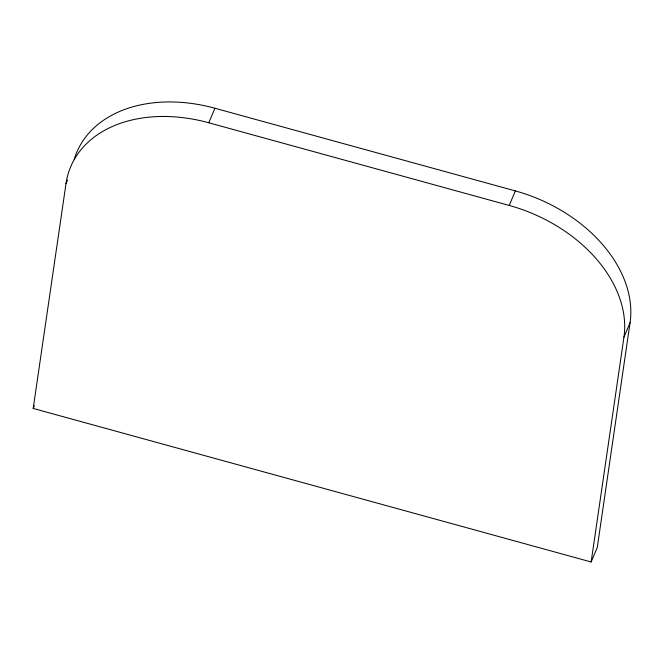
<?xml version="1.0" encoding="UTF-8"?>
<svg xmlns="http://www.w3.org/2000/svg" width="664" height="664" viewBox="0 0 664 664"><rect width="100%" height="100%" fill="white"/><g stroke="black" fill="none" stroke-linecap="round" stroke-linejoin="round"><path stroke-width="1" d="M74.194 159.642A134.651 95.807 22.9 0 1 214.937 108.249L515.364 190.925A134.651 95.807 22.9 0 1 630.07 322.687L597.276 547.451L591.143 561.976L33.2 408.435L65.993 183.671L67.52 180.044M591.143 561.976L623.936 337.212L630.07 322.687M33.2 408.435L34.354 405.712M65.993 183.671A134.651 95.807 22.9 0 1 208.795 122.774L214.937 108.249M623.936 337.212A134.651 95.807 22.9 0 0 509.23 205.45L515.364 190.925M208.795 122.774L509.23 205.45"/></g></svg>
